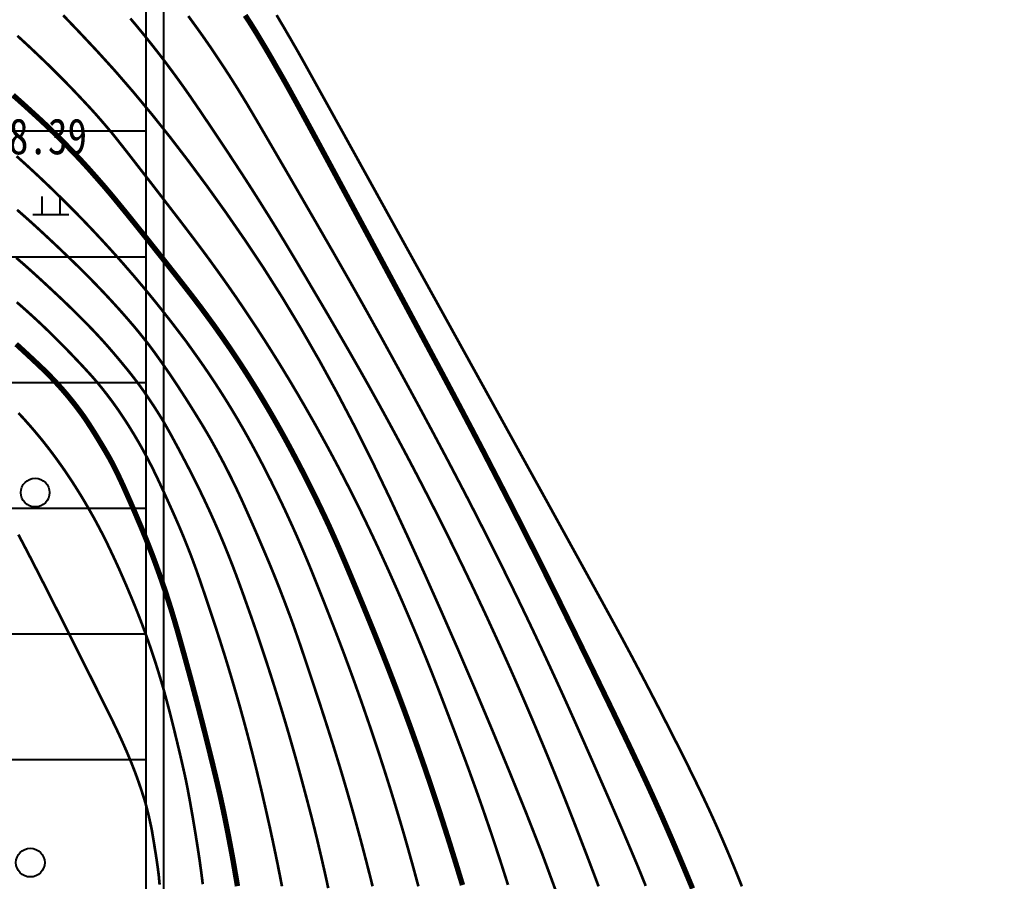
# Model space of a CAD drawing. Extents: x 36524600 to 36525730, y 2746759 to 2747713.
# Drawn here: x 36525143.26 to 36525170.9, y 2747320.34 to 2747344.32 of the extents above; entities that cross this region are included whole.
import ezdxf
from ezdxf.enums import TextEntityAlignment as Align

# ---------------------------------------------------------------- set-up
doc = ezdxf.new("R2010")
doc.units = 0
doc.header["$LTSCALE"] = 1000
doc.header["$MEASUREMENT"] = 0
for name, color, linetype in [('DGX', 251, 'Continuous'), ('DMTZ', 3, 'Continuous'), ('GCD', 252, 'Continuous'), ('PUB_TAB', 7, 'Continuous'), ('ZBTZ', 3, 'Continuous')]:
    doc.layers.add(name, color=color, linetype=linetype)
doc.styles.add('正等线体', font='宋体.shx', dxfattribs={"bigfont": '@@gbcbig.shx'})
doc.linetypes.add('10421', pattern='A,2,[150,AAA.SHX,S=0.5,R=0,X=0,Y=0.5],1e-11', length=2)

# ---------------------------------------------------------------- blocks, each defined once
blk = doc.blocks.new('gc326')
blk.add_circle((0, 0), 0.8)
blk = doc.blocks.new('gc200')
h = blk.add_hatch(color=256)
edge = h.paths.add_edge_path()
edge.add_arc((0, 0), 0.25, 0, 360)
blk.add_circle((0, 0), 0.25)
blk = doc.blocks.new('dxt')
at = {"color": 253}
for p, q in [((36525143.869, 2747339.406, 229.514), (36525143.869, 2747338.906, 229.514)), ((36525144.369, 2747339.406, 229.514), (36525144.369, 2747338.906, 229.514)), ((36525143.619, 2747338.906, 229.514), (36525144.619, 2747338.906, 229.514))]:
    blk.add_line(p, q, dxfattribs=at)
at = {"color": 253, "elevation": 205.975}
blk.add_lwpolyline([(36524871.752, 2747471.477), (36525147.251, 2747471.477), (36525147.251, 2747245.683), (36524871.752, 2747245.683)], close=True, dxfattribs=at)
at = {"layer": 'DGX', "color": 253, "linetype": 'Continuous', "flags": 128}
for points, const_width in [([(36525161.976, 2747320.14), (36525161.881, 2747320.368), (36525161.782, 2747320.605), (36525161.679, 2747320.852), (36525161.571, 2747321.107), (36525161.461, 2747321.367), (36525161.349, 2747321.627), (36525161.236, 2747321.886), (36525161.123, 2747322.145), (36525161.008, 2747322.403), (36525160.892, 2747322.661), (36525160.775, 2747322.918), (36525160.657, 2747323.175), (36525160.529, 2747323.449), (36525160.384, 2747323.757), (36525160.222, 2747324.1), (36525160.042, 2747324.477), (36525159.845, 2747324.889), (36525159.63, 2747325.335), (36525159.397, 2747325.815), (36525159.148, 2747326.33), (36525158.897, 2747326.845), (36525158.662, 2747327.327), (36525158.443, 2747327.774), (36525158.241, 2747328.187), (36525158.054, 2747328.567), (36525157.883, 2747328.912), (36525157.728, 2747329.223), (36525157.589, 2747329.501), (36525157.458, 2747329.761), (36525157.327, 2747330.021), (36525157.195, 2747330.281), (36525157.063, 2747330.541), (36525156.931, 2747330.801), (36525156.798, 2747331.06), (36525156.665, 2747331.319), (36525156.531, 2747331.578), (36525156.397, 2747331.837), (36525156.263, 2747332.096), (36525156.129, 2747332.355), (36525155.994, 2747332.613), (36525155.859, 2747332.871), (36525155.723, 2747333.129), (36525155.587, 2747333.387), (36525155.451, 2747333.645), (36525155.293, 2747333.943), (36525155.091, 2747334.322), (36525154.845, 2747334.782), (36525154.555, 2747335.323), (36525154.222, 2747335.946), (36525153.845, 2747336.649), (36525153.424, 2747337.433), (36525152.96, 2747338.298), (36525152.498, 2747339.157), (36525152.087, 2747339.922), (36525151.725, 2747340.593), (36525151.413, 2747341.171), (36525151.151, 2747341.654), (36525150.939, 2747342.043), (36525150.776, 2747342.339), (36525150.664, 2747342.541), (36525150.579, 2747342.691), (36525150.499, 2747342.831), (36525150.424, 2747342.961), (36525150.355, 2747343.082), (36525150.292, 2747343.193), (36525150.233, 2747343.294), (36525150.18, 2747343.385), (36525150.132, 2747343.467), (36525150.087, 2747343.544), (36525150.042, 2747343.62), (36525149.996, 2747343.696), (36525149.95, 2747343.773), (36525149.904, 2747343.849), (36525149.858, 2747343.925), (36525149.812, 2747344.001), (36525149.765, 2747344.076), (36525149.715, 2747344.156), (36525149.659, 2747344.245), (36525149.595, 2747344.344), (36525149.525, 2747344.45)], 0.15), ([(36525163.348, 2747320.199), (36525163.302, 2747320.317), (36525163.255, 2747320.435), (36525163.208, 2747320.552), (36525163.16, 2747320.67), (36525163.112, 2747320.787), (36525163.063, 2747320.904), (36525163.015, 2747321.021), (36525162.965, 2747321.138), (36525162.916, 2747321.255), (36525162.866, 2747321.372), (36525162.816, 2747321.488), (36525162.765, 2747321.604), (36525162.714, 2747321.72), (36525162.663, 2747321.836), (36525162.611, 2747321.952), (36525162.559, 2747322.068), (36525162.505, 2747322.186), (36525162.448, 2747322.311), (36525162.387, 2747322.441), (36525162.323, 2747322.578), (36525162.256, 2747322.72), (36525162.185, 2747322.869), (36525162.11, 2747323.023), (36525162.032, 2747323.184), (36525161.949, 2747323.354), (36525161.858, 2747323.539), (36525161.76, 2747323.737), (36525161.653, 2747323.949), (36525161.54, 2747324.175), (36525161.418, 2747324.415), (36525161.289, 2747324.669), (36525161.153, 2747324.937), (36525161.012, 2747325.212), (36525160.87, 2747325.486), (36525160.728, 2747325.76), (36525160.585, 2747326.034), (36525160.441, 2747326.307), (36525160.297, 2747326.58), (36525160.151, 2747326.852), (36525160.005, 2747327.124), (36525159.805, 2747327.493), (36525159.497, 2747328.056), (36525159.081, 2747328.813), (36525158.557, 2747329.764), (36525157.926, 2747330.91), (36525157.186, 2747332.249), (36525156.339, 2747333.783), (36525155.384, 2747335.51), (36525154.434, 2747337.229), (36525153.601, 2747338.735), (36525152.885, 2747340.03), (36525152.286, 2747341.112), (36525151.804, 2747341.982), (36525151.439, 2747342.639), (36525151.192, 2747343.085), (36525151.061, 2747343.318), (36525150.989, 2747343.446), (36525150.916, 2747343.573), (36525150.843, 2747343.699), (36525150.77, 2747343.826), (36525150.696, 2747343.952), (36525150.623, 2747344.079), (36525150.548, 2747344.205), (36525150.474, 2747344.331), (36525150.399, 2747344.456)], 0.075), ([(36525160.673, 2747320.212), (36525160.595, 2747320.406), (36525160.517, 2747320.599), (36525160.438, 2747320.791), (36525160.354, 2747320.991), (36525160.264, 2747321.205), (36525160.167, 2747321.434), (36525160.064, 2747321.677), (36525159.953, 2747321.935), (36525159.835, 2747322.207), (36525159.711, 2747322.494), (36525159.58, 2747322.795), (36525159.446, 2747323.1), (36525159.316, 2747323.397), (36525159.189, 2747323.687), (36525159.064, 2747323.969), (36525158.943, 2747324.244), (36525158.824, 2747324.511), (36525158.709, 2747324.771), (36525158.596, 2747325.023), (36525158.485, 2747325.271), (36525158.373, 2747325.519), (36525158.26, 2747325.767), (36525158.147, 2747326.014), (36525158.033, 2747326.261), (36525157.919, 2747326.508), (36525157.804, 2747326.755), (36525157.688, 2747327.001), (36525157.572, 2747327.248), (36525157.456, 2747327.494), (36525157.339, 2747327.739), (36525157.221, 2747327.984), (36525157.103, 2747328.229), (36525156.984, 2747328.474), (36525156.864, 2747328.719), (36525156.744, 2747328.963), (36525156.624, 2747329.207), (36525156.503, 2747329.451), (36525156.381, 2747329.694), (36525156.259, 2747329.937), (36525156.136, 2747330.18), (36525156.013, 2747330.423), (36525155.889, 2747330.665), (36525155.765, 2747330.907), (36525155.64, 2747331.149), (36525155.514, 2747331.39), (36525155.388, 2747331.632), (36525155.262, 2747331.873), (36525155.135, 2747332.115), (36525155.007, 2747332.356), (36525154.879, 2747332.597), (36525154.751, 2747332.838), (36525154.622, 2747333.079), (36525154.493, 2747333.319), (36525154.364, 2747333.559), (36525154.234, 2747333.799), (36525154.105, 2747334.038), (36525153.975, 2747334.277), (36525153.845, 2747334.515), (36525153.714, 2747334.753), (36525153.584, 2747334.991), (36525153.453, 2747335.228), (36525153.322, 2747335.466), (36525153.19, 2747335.703), (36525153.058, 2747335.94), (36525152.926, 2747336.177), (36525152.794, 2747336.414), (36525152.661, 2747336.65), (36525152.518, 2747336.903), (36525152.356, 2747337.188), (36525152.174, 2747337.507), (36525151.973, 2747337.858), (36525151.752, 2747338.241), (36525151.512, 2747338.658), (36525151.252, 2747339.107), (36525150.973, 2747339.589), (36525150.698, 2747340.063), (36525150.451, 2747340.487), (36525150.233, 2747340.861), (36525150.044, 2747341.186), (36525149.883, 2747341.461), (36525149.75, 2747341.687), (36525149.646, 2747341.863), (36525149.571, 2747341.989), (36525149.509, 2747342.091), (36525149.447, 2747342.192), (36525149.385, 2747342.293), (36525149.323, 2747342.394), (36525149.26, 2747342.494), (36525149.196, 2747342.595), (36525149.133, 2747342.695), (36525149.069, 2747342.795), (36525149.004, 2747342.895), (36525148.94, 2747342.994), (36525148.875, 2747343.093), (36525148.809, 2747343.192), (36525148.743, 2747343.291), (36525148.677, 2747343.389), (36525148.611, 2747343.488), (36525148.544, 2747343.586), (36525148.474, 2747343.687), (36525148.399, 2747343.795), (36525148.319, 2747343.909), (36525148.233, 2747344.029), (36525148.142, 2747344.156), (36525148.045, 2747344.289), (36525147.943, 2747344.429)], 0.075), ([(36525159.361, 2747320.2), (36525159.299, 2747320.365), (36525159.236, 2747320.533), (36525159.17, 2747320.706), (36525159.102, 2747320.886), (36525159.03, 2747321.075), (36525158.954, 2747321.272), (36525158.875, 2747321.476), (36525158.793, 2747321.689), (36525158.708, 2747321.909), (36525158.619, 2747322.137), (36525158.528, 2747322.37), (36525158.437, 2747322.602), (36525158.345, 2747322.833), (36525158.252, 2747323.065), (36525158.159, 2747323.296), (36525158.065, 2747323.527), (36525157.971, 2747323.758), (36525157.876, 2747323.989), (36525157.78, 2747324.219), (36525157.684, 2747324.449), (36525157.588, 2747324.679), (36525157.49, 2747324.908), (36525157.392, 2747325.137), (36525157.294, 2747325.367), (36525157.195, 2747325.595), (36525157.095, 2747325.824), (36525156.995, 2747326.052), (36525156.894, 2747326.28), (36525156.792, 2747326.508), (36525156.69, 2747326.735), (36525156.587, 2747326.963), (36525156.484, 2747327.189), (36525156.38, 2747327.416), (36525156.276, 2747327.643), (36525156.171, 2747327.869), (36525156.064, 2747328.096), (36525155.957, 2747328.324), (36525155.849, 2747328.553), (36525155.739, 2747328.782), (36525155.629, 2747329.012), (36525155.517, 2747329.243), (36525155.405, 2747329.474), (36525155.292, 2747329.705), (36525155.178, 2747329.935), (36525155.064, 2747330.164), (36525154.95, 2747330.392), (36525154.836, 2747330.619), (36525154.722, 2747330.845), (36525154.607, 2747331.07), (36525154.492, 2747331.293), (36525154.377, 2747331.516), (36525154.261, 2747331.739), (36525154.144, 2747331.962), (36525154.027, 2747332.184), (36525153.909, 2747332.406), (36525153.791, 2747332.627), (36525153.672, 2747332.848), (36525153.552, 2747333.069), (36525153.432, 2747333.29), (36525153.311, 2747333.51), (36525153.19, 2747333.73), (36525153.068, 2747333.949), (36525152.946, 2747334.168), (36525152.823, 2747334.387), (36525152.699, 2747334.606), (36525152.575, 2747334.824), (36525152.447, 2747335.047), (36525152.314, 2747335.278), (36525152.174, 2747335.519), (36525152.029, 2747335.769), (36525151.878, 2747336.028), (36525151.721, 2747336.296), (36525151.558, 2747336.572), (36525151.389, 2747336.858), (36525151.223, 2747337.14), (36525151.067, 2747337.402), (36525150.922, 2747337.646), (36525150.788, 2747337.87), (36525150.664, 2747338.077), (36525150.55, 2747338.264), (36525150.448, 2747338.432), (36525150.356, 2747338.582), (36525150.269, 2747338.722), (36525150.182, 2747338.862), (36525150.094, 2747339.002), (36525150.006, 2747339.142), (36525149.918, 2747339.282), (36525149.83, 2747339.421), (36525149.742, 2747339.56), (36525149.653, 2747339.699), (36525149.561, 2747339.842), (36525149.463, 2747339.994), (36525149.358, 2747340.154), (36525149.248, 2747340.322), (36525149.132, 2747340.499), (36525149.01, 2747340.684), (36525148.881, 2747340.877), (36525148.747, 2747341.079), (36525148.614, 2747341.279), (36525148.489, 2747341.465), (36525148.372, 2747341.638), (36525148.264, 2747341.798), (36525148.164, 2747341.945), (36525148.072, 2747342.079), (36525147.989, 2747342.2), (36525147.914, 2747342.308), (36525147.843, 2747342.409), (36525147.771, 2747342.51), (36525147.699, 2747342.61), (36525147.627, 2747342.71), (36525147.554, 2747342.81), (36525147.481, 2747342.909), (36525147.407, 2747343.008), (36525147.333, 2747343.107), (36525147.259, 2747343.206), (36525147.184, 2747343.304), (36525147.108, 2747343.402), (36525147.032, 2747343.499), (36525146.956, 2747343.596), (36525146.879, 2747343.693), (36525146.802, 2747343.79), (36525146.725, 2747343.886), (36525146.647, 2747343.982), (36525146.568, 2747344.077), (36525146.49, 2747344.172), (36525146.41, 2747344.267), (36525146.331, 2747344.361)], 0.075), ([(36525144.462, 2747344.45), (36525144.908, 2747343.983), (36525145.392, 2747343.467), (36525145.896, 2747342.912), (36525146.403, 2747342.326), (36525146.914, 2747341.711), (36525147.429, 2747341.066), (36525147.947, 2747340.391), (36525148.469, 2747339.686), (36525148.995, 2747338.952), (36525149.524, 2747338.187), (36525150.052, 2747337.393), (36525150.574, 2747336.569), (36525151.088, 2747335.714), (36525151.596, 2747334.829), (36525152.097, 2747333.914), (36525152.592, 2747332.969), (36525153.079, 2747331.994), (36525153.561, 2747330.989), (36525154.038, 2747329.959), (36525154.514, 2747328.912), (36525154.988, 2747327.847), (36525155.462, 2747326.764), (36525155.934, 2747325.662), (36525156.405, 2747324.543), (36525156.875, 2747323.406), (36525157.343, 2747322.251), (36525157.791, 2747321.107), (36525158.197, 2747320.004)], 0.075), ([(36525156.84, 2747320.241), (36525156.783, 2747320.421), (36525156.725, 2747320.602), (36525156.668, 2747320.782), (36525156.609, 2747320.962), (36525156.55, 2747321.142), (36525156.491, 2747321.322), (36525156.431, 2747321.502), (36525156.371, 2747321.681), (36525156.31, 2747321.861), (36525156.248, 2747322.04), (36525156.187, 2747322.219), (36525156.125, 2747322.398), (36525156.062, 2747322.577), (36525155.999, 2747322.756), (36525155.935, 2747322.934), (36525155.871, 2747323.112), (36525155.806, 2747323.29), (36525155.74, 2747323.473), (36525155.669, 2747323.665), (36525155.595, 2747323.865), (36525155.516, 2747324.075), (36525155.434, 2747324.294), (36525155.348, 2747324.522), (36525155.258, 2747324.759), (36525155.164, 2747325.005), (36525155.071, 2747325.249), (36525154.982, 2747325.481), (36525154.897, 2747325.701), (36525154.816, 2747325.907), (36525154.74, 2747326.101), (36525154.668, 2747326.283), (36525154.6, 2747326.452), (36525154.537, 2747326.609), (36525154.475, 2747326.759), (36525154.414, 2747326.909), (36525154.351, 2747327.059), (36525154.289, 2747327.209), (36525154.226, 2747327.359), (36525154.163, 2747327.508), (36525154.1, 2747327.658), (36525154.036, 2747327.807), (36525153.972, 2747327.956), (36525153.908, 2747328.105), (36525153.843, 2747328.254), (36525153.778, 2747328.403), (36525153.712, 2747328.552), (36525153.646, 2747328.7), (36525153.58, 2747328.849), (36525153.514, 2747328.997), (36525153.447, 2747329.145), (36525153.379, 2747329.293), (36525153.312, 2747329.441), (36525153.244, 2747329.588), (36525153.175, 2747329.736), (36525153.106, 2747329.883), (36525153.037, 2747330.029), (36525152.967, 2747330.176), (36525152.897, 2747330.322), (36525152.827, 2747330.468), (36525152.756, 2747330.613), (36525152.685, 2747330.759), (36525152.613, 2747330.904), (36525152.54, 2747331.049), (36525152.467, 2747331.194), (36525152.394, 2747331.338), (36525152.32, 2747331.482), (36525152.246, 2747331.626), (36525152.171, 2747331.77), (36525152.096, 2747331.914), (36525152.02, 2747332.057), (36525151.944, 2747332.2), (36525151.867, 2747332.343), (36525151.79, 2747332.485), (36525151.712, 2747332.627), (36525151.634, 2747332.769), (36525151.556, 2747332.911), (36525151.477, 2747333.053), (36525151.397, 2747333.194), (36525151.317, 2747333.335), (36525151.237, 2747333.475), (36525151.156, 2747333.616), (36525151.074, 2747333.756), (36525150.993, 2747333.896), (36525150.91, 2747334.035), (36525150.827, 2747334.175), (36525150.744, 2747334.314), (36525150.66, 2747334.452), (36525150.576, 2747334.591), (36525150.491, 2747334.729), (36525150.406, 2747334.867), (36525150.32, 2747335.004), (36525150.234, 2747335.141), (36525150.147, 2747335.278), (36525150.06, 2747335.415), (36525149.972, 2747335.551), (36525149.884, 2747335.687), (36525149.795, 2747335.822), (36525149.706, 2747335.957), (36525149.616, 2747336.092), (36525149.526, 2747336.227), (36525149.436, 2747336.361), (36525149.344, 2747336.495), (36525149.253, 2747336.629), (36525149.16, 2747336.762), (36525149.068, 2747336.895), (36525148.975, 2747337.027), (36525148.881, 2747337.159), (36525148.787, 2747337.291), (36525148.692, 2747337.423), (36525148.597, 2747337.554), (36525148.502, 2747337.685), (36525148.406, 2747337.815), (36525148.309, 2747337.945), (36525148.203, 2747338.086), (36525148.08, 2747338.25), (36525147.939, 2747338.436), (36525147.781, 2747338.644), (36525147.604, 2747338.874), (36525147.41, 2747339.126), (36525147.199, 2747339.401), (36525146.97, 2747339.699), (36525146.743, 2747339.991), (36525146.54, 2747340.253), (36525146.361, 2747340.484), (36525146.205, 2747340.684), (36525146.072, 2747340.853), (36525145.963, 2747340.991), (36525145.878, 2747341.098), (36525145.816, 2747341.174), (36525145.765, 2747341.234), (36525145.715, 2747341.294), (36525145.664, 2747341.354), (36525145.613, 2747341.414), (36525145.561, 2747341.474), (36525145.51, 2747341.534), (36525145.458, 2747341.593), (36525145.406, 2747341.652), (36525145.351, 2747341.715), (36525145.288, 2747341.784), (36525145.219, 2747341.86), (36525145.142, 2747341.943), (36525145.058, 2747342.033), (36525144.967, 2747342.13), (36525144.869, 2747342.234), (36525144.764, 2747342.345), (36525144.656, 2747342.458), (36525144.546, 2747342.571), (36525144.436, 2747342.684), (36525144.325, 2747342.795), (36525144.214, 2747342.906), (36525144.101, 2747343.017), (36525143.989, 2747343.127), (36525143.875, 2747343.236), (36525143.765, 2747343.341), (36525143.661, 2747343.439), (36525143.565, 2747343.53), (36525143.475, 2747343.614), (36525143.392, 2747343.691), (36525143.316, 2747343.761), (36525143.247, 2747343.824), (36525143.185, 2747343.88)], 0.075), ([(36525155.574, 2747320.235), (36525155.501, 2747320.476), (36525155.429, 2747320.711), (36525155.359, 2747320.94), (36525155.289, 2747321.163), (36525155.222, 2747321.38), (36525155.155, 2747321.591), (36525155.09, 2747321.796), (36525155.026, 2747321.995), (36525154.963, 2747322.191), (36525154.899, 2747322.387), (36525154.835, 2747322.582), (36525154.77, 2747322.778), (36525154.704, 2747322.973), (36525154.638, 2747323.168), (36525154.572, 2747323.363), (36525154.505, 2747323.557), (36525154.437, 2747323.752), (36525154.369, 2747323.946), (36525154.301, 2747324.14), (36525154.231, 2747324.334), (36525154.162, 2747324.527), (36525154.092, 2747324.721), (36525154.021, 2747324.914), (36525153.95, 2747325.107), (36525153.878, 2747325.3), (36525153.806, 2747325.493), (36525153.733, 2747325.686), (36525153.66, 2747325.878), (36525153.586, 2747326.07), (36525153.512, 2747326.262), (36525153.437, 2747326.454), (36525153.362, 2747326.645), (36525153.284, 2747326.843), (36525153.2, 2747327.051), (36525153.112, 2747327.271), (36525153.018, 2747327.502), (36525152.919, 2747327.744), (36525152.815, 2747327.998), (36525152.705, 2747328.263), (36525152.591, 2747328.539), (36525152.477, 2747328.812), (36525152.37, 2747329.067), (36525152.27, 2747329.303), (36525152.176, 2747329.522), (36525152.089, 2747329.723), (36525152.009, 2747329.905), (36525151.935, 2747330.07), (36525151.869, 2747330.216), (36525151.805, 2747330.354), (36525151.741, 2747330.491), (36525151.676, 2747330.628), (36525151.611, 2747330.764), (36525151.545, 2747330.901), (36525151.479, 2747331.037), (36525151.412, 2747331.173), (36525151.345, 2747331.308), (36525151.277, 2747331.443), (36525151.209, 2747331.579), (36525151.14, 2747331.713), (36525151.071, 2747331.848), (36525151.001, 2747331.982), (36525150.931, 2747332.116), (36525150.86, 2747332.25), (36525150.789, 2747332.384), (36525150.717, 2747332.517), (36525150.645, 2747332.65), (36525150.572, 2747332.782), (36525150.498, 2747332.914), (36525150.424, 2747333.046), (36525150.349, 2747333.178), (36525150.274, 2747333.309), (36525150.198, 2747333.44), (36525150.121, 2747333.57), (36525150.044, 2747333.7), (36525149.966, 2747333.83), (36525149.888, 2747333.959), (36525149.809, 2747334.088), (36525149.729, 2747334.216), (36525149.649, 2747334.344), (36525149.568, 2747334.472), (36525149.486, 2747334.599), (36525149.404, 2747334.726), (36525149.321, 2747334.852), (36525149.237, 2747334.978), (36525149.153, 2747335.104), (36525149.068, 2747335.229), (36525148.982, 2747335.353), (36525148.896, 2747335.478), (36525148.809, 2747335.602), (36525148.722, 2747335.725), (36525148.634, 2747335.848), (36525148.545, 2747335.97), (36525148.456, 2747336.092), (36525148.366, 2747336.214), (36525148.276, 2747336.335), (36525148.184, 2747336.456), (36525148.084, 2747336.587), (36525147.966, 2747336.74), (36525147.829, 2747336.916), (36525147.675, 2747337.113), (36525147.502, 2747337.332), (36525147.312, 2747337.574), (36525147.103, 2747337.837), (36525146.877, 2747338.122), (36525146.649, 2747338.407), (36525146.439, 2747338.669), (36525146.246, 2747338.908), (36525146.07, 2747339.124), (36525145.911, 2747339.318), (36525145.769, 2747339.489), (36525145.644, 2747339.637), (36525145.536, 2747339.762), (36525145.44, 2747339.872), (36525145.349, 2747339.975), (36525145.264, 2747340.071), (36525145.186, 2747340.159), (36525145.113, 2747340.24), (36525145.046, 2747340.313), (36525144.985, 2747340.379), (36525144.931, 2747340.438), (36525144.879, 2747340.493), (36525144.827, 2747340.548), (36525144.774, 2747340.603), (36525144.722, 2747340.657), (36525144.669, 2747340.712), (36525144.617, 2747340.766), (36525144.564, 2747340.82), (36525144.511, 2747340.874), (36525144.458, 2747340.928), (36525144.404, 2747340.981), (36525144.351, 2747341.035), (36525144.297, 2747341.088), (36525144.243, 2747341.141), (36525144.189, 2747341.194), (36525144.135, 2747341.247), (36525144.081, 2747341.3), (36525144.023, 2747341.355), (36525143.958, 2747341.417), (36525143.885, 2747341.485), (36525143.806, 2747341.559), (36525143.719, 2747341.639), (36525143.625, 2747341.725), (36525143.523, 2747341.817), (36525143.415, 2747341.916), (36525143.301, 2747342.018), (36525143.185, 2747342.122), (36525143.066, 2747342.227)], 0.15), ([(36525154.346, 2747320.201), (36525154.306, 2747320.351), (36525154.265, 2747320.502), (36525154.224, 2747320.653), (36525154.183, 2747320.804), (36525154.141, 2747320.954), (36525154.099, 2747321.105), (36525154.057, 2747321.255), (36525154.014, 2747321.406), (36525153.971, 2747321.556), (36525153.928, 2747321.706), (36525153.884, 2747321.856), (36525153.84, 2747322.006), (36525153.795, 2747322.155), (36525153.75, 2747322.305), (36525153.705, 2747322.455), (36525153.66, 2747322.604), (36525153.614, 2747322.753), (36525153.568, 2747322.903), (36525153.521, 2747323.052), (36525153.474, 2747323.201), (36525153.427, 2747323.35), (36525153.379, 2747323.499), (36525153.331, 2747323.647), (36525153.283, 2747323.796), (36525153.235, 2747323.945), (36525153.186, 2747324.093), (36525153.136, 2747324.241), (36525153.087, 2747324.389), (36525153.037, 2747324.538), (36525152.987, 2747324.685), (36525152.936, 2747324.833), (36525152.885, 2747324.981), (36525152.834, 2747325.129), (36525152.783, 2747325.276), (36525152.731, 2747325.424), (36525152.679, 2747325.571), (36525152.626, 2747325.718), (36525152.574, 2747325.865), (36525152.521, 2747326.012), (36525152.467, 2747326.159), (36525152.413, 2747326.306), (36525152.359, 2747326.452), (36525152.303, 2747326.603), (36525152.243, 2747326.763), (36525152.179, 2747326.932), (36525152.111, 2747327.11), (36525152.039, 2747327.297), (36525151.963, 2747327.493), (36525151.883, 2747327.698), (36525151.799, 2747327.912), (36525151.716, 2747328.124), (36525151.637, 2747328.322), (36525151.564, 2747328.506), (36525151.496, 2747328.676), (36525151.433, 2747328.833), (36525151.376, 2747328.976), (36525151.323, 2747329.105), (36525151.275, 2747329.221), (36525151.23, 2747329.329), (36525151.184, 2747329.438), (36525151.138, 2747329.546), (36525151.092, 2747329.654), (36525151.045, 2747329.762), (36525150.998, 2747329.87), (36525150.951, 2747329.978), (36525150.903, 2747330.085), (36525150.855, 2747330.193), (36525150.806, 2747330.3), (36525150.757, 2747330.407), (36525150.708, 2747330.514), (36525150.659, 2747330.621), (36525150.609, 2747330.727), (36525150.559, 2747330.834), (36525150.508, 2747330.94), (36525150.457, 2747331.046), (36525150.406, 2747331.152), (36525150.354, 2747331.259), (36525150.301, 2747331.365), (36525150.249, 2747331.472), (36525150.195, 2747331.578), (36525150.141, 2747331.685), (36525150.087, 2747331.791), (36525150.033, 2747331.898), (36525149.978, 2747332.003), (36525149.923, 2747332.109), (36525149.867, 2747332.213), (36525149.812, 2747332.317), (36525149.756, 2747332.421), (36525149.7, 2747332.524), (36525149.644, 2747332.626), (36525149.588, 2747332.728), (36525149.531, 2747332.829), (36525149.473, 2747332.931), (36525149.415, 2747333.032), (36525149.357, 2747333.132), (36525149.298, 2747333.233), (36525149.238, 2747333.333), (36525149.178, 2747333.433), (36525149.118, 2747333.532), (36525149.057, 2747333.632), (36525148.995, 2747333.731), (36525148.934, 2747333.829), (36525148.871, 2747333.928), (36525148.809, 2747334.026), (36525148.745, 2747334.124), (36525148.682, 2747334.221), (36525148.617, 2747334.319), (36525148.553, 2747334.415), (36525148.488, 2747334.512), (36525148.422, 2747334.608), (36525148.356, 2747334.704), (36525148.289, 2747334.8), (36525148.222, 2747334.895), (36525148.155, 2747334.99), (36525148.091, 2747335.079), (36525148.036, 2747335.157), (36525147.988, 2747335.223), (36525147.949, 2747335.278), (36525147.918, 2747335.322), (36525147.895, 2747335.354), (36525147.88, 2747335.374), (36525147.874, 2747335.383), (36525147.867, 2747335.392), (36525147.852, 2747335.412), (36525147.828, 2747335.443), (36525147.796, 2747335.485), (36525147.756, 2747335.538), (36525147.707, 2747335.601), (36525147.651, 2747335.676), (36525147.585, 2747335.761), (36525147.516, 2747335.852), (36525147.446, 2747335.943), (36525147.375, 2747336.033), (36525147.305, 2747336.123), (36525147.234, 2747336.213), (36525147.163, 2747336.302), (36525147.091, 2747336.392), (36525147.02, 2747336.481), (36525146.948, 2747336.57), (36525146.875, 2747336.658), (36525146.802, 2747336.747), (36525146.73, 2747336.835), (36525146.656, 2747336.923), (36525146.583, 2747337.01), (36525146.509, 2747337.098), (36525146.435, 2747337.185), (36525146.36, 2747337.272), (36525146.285, 2747337.358), (36525146.21, 2747337.445), (36525146.135, 2747337.531), (36525146.059, 2747337.617), (36525145.984, 2747337.702), (36525145.907, 2747337.788), (36525145.831, 2747337.873), (36525145.754, 2747337.958), (36525145.677, 2747338.042), (36525145.599, 2747338.127), (36525145.522, 2747338.211), (36525145.443, 2747338.295), (36525145.365, 2747338.379), (36525145.286, 2747338.463), (36525145.207, 2747338.547), (36525145.127, 2747338.63), (36525145.048, 2747338.713), (36525144.968, 2747338.795), (36525144.888, 2747338.878), (36525144.808, 2747338.959), (36525144.728, 2747339.041), (36525144.648, 2747339.121), (36525144.567, 2747339.202), (36525144.487, 2747339.282), (36525144.406, 2747339.362), (36525144.325, 2747339.441), (36525144.244, 2747339.521), (36525144.162, 2747339.6), (36525144.081, 2747339.679), (36525143.998, 2747339.757), (36525143.916, 2747339.835), (36525143.834, 2747339.914), (36525143.751, 2747339.991), (36525143.668, 2747340.069), (36525143.584, 2747340.146), (36525143.501, 2747340.223), (36525143.417, 2747340.3), (36525143.333, 2747340.376), (36525143.249, 2747340.452), (36525143.164, 2747340.528)], 0.075), ([(36525153.071, 2747320.203), (36525153.029, 2747320.372), (36525152.987, 2747320.54), (36525152.944, 2747320.709), (36525152.901, 2747320.877), (36525152.857, 2747321.046), (36525152.813, 2747321.214), (36525152.769, 2747321.382), (36525152.724, 2747321.55), (36525152.678, 2747321.717), (36525152.633, 2747321.885), (36525152.586, 2747322.053), (36525152.54, 2747322.22), (36525152.493, 2747322.387), (36525152.445, 2747322.555), (36525152.397, 2747322.722), (36525152.349, 2747322.889), (36525152.3, 2747323.055), (36525152.251, 2747323.222), (36525152.201, 2747323.389), (36525152.151, 2747323.555), (36525152.1, 2747323.721), (36525152.049, 2747323.888), (36525151.998, 2747324.054), (36525151.946, 2747324.219), (36525151.891, 2747324.393), (36525151.831, 2747324.581), (36525151.766, 2747324.784), (36525151.695, 2747325.002), (36525151.62, 2747325.234), (36525151.538, 2747325.482), (36525151.452, 2747325.744), (36525151.36, 2747326.021), (36525151.269, 2747326.296), (36525151.183, 2747326.552), (36525151.103, 2747326.788), (36525151.029, 2747327.006), (36525150.96, 2747327.204), (36525150.898, 2747327.382), (36525150.841, 2747327.542), (36525150.79, 2747327.682), (36525150.741, 2747327.812), (36525150.692, 2747327.943), (36525150.643, 2747328.073), (36525150.593, 2747328.203), (36525150.543, 2747328.333), (36525150.493, 2747328.463), (36525150.442, 2747328.592), (36525150.391, 2747328.721), (36525150.337, 2747328.854), (36525150.28, 2747328.995), (36525150.219, 2747329.143), (36525150.154, 2747329.298), (36525150.085, 2747329.461), (36525150.012, 2747329.631), (36525149.936, 2747329.809), (36525149.856, 2747329.995), (36525149.776, 2747330.178), (36525149.701, 2747330.349), (36525149.63, 2747330.509), (36525149.564, 2747330.657), (36525149.503, 2747330.794), (36525149.447, 2747330.919), (36525149.395, 2747331.032), (36525149.348, 2747331.133), (36525149.303, 2747331.229), (36525149.257, 2747331.324), (36525149.211, 2747331.419), (36525149.165, 2747331.514), (36525149.118, 2747331.609), (36525149.071, 2747331.703), (36525149.023, 2747331.798), (36525148.975, 2747331.892), (36525148.926, 2747331.985), (36525148.877, 2747332.079), (36525148.827, 2747332.172), (36525148.777, 2747332.265), (36525148.727, 2747332.358), (36525148.676, 2747332.45), (36525148.624, 2747332.543), (36525148.573, 2747332.635), (36525148.518, 2747332.73), (36525148.458, 2747332.833), (36525148.393, 2747332.943), (36525148.323, 2747333.06), (36525148.247, 2747333.184), (36525148.166, 2747333.315), (36525148.08, 2747333.453), (36525147.989, 2747333.599), (36525147.896, 2747333.746), (36525147.805, 2747333.888), (36525147.715, 2747334.027), (36525147.627, 2747334.161), (36525147.541, 2747334.292), (36525147.456, 2747334.418), (36525147.373, 2747334.54), (36525147.291, 2747334.657), (36525147.213, 2747334.769), (36525147.139, 2747334.873), (36525147.07, 2747334.97), (36525147.006, 2747335.06), (36525146.946, 2747335.141), (36525146.891, 2747335.216), (36525146.84, 2747335.282), (36525146.795, 2747335.342), (36525146.751, 2747335.397), (36525146.707, 2747335.452), (36525146.663, 2747335.507), (36525146.619, 2747335.562), (36525146.575, 2747335.617), (36525146.53, 2747335.671), (36525146.485, 2747335.726), (36525146.44, 2747335.78), (36525146.394, 2747335.834), (36525146.348, 2747335.887), (36525146.302, 2747335.941), (36525146.256, 2747335.994), (36525146.21, 2747336.047), (36525146.164, 2747336.1), (36525146.117, 2747336.153), (36525146.07, 2747336.206), (36525146.023, 2747336.259), (36525145.976, 2747336.311), (36525145.928, 2747336.363), (36525145.881, 2747336.416), (36525145.833, 2747336.468), (36525145.785, 2747336.52), (36525145.738, 2747336.571), (36525145.689, 2747336.623), (36525145.641, 2747336.675), (36525145.593, 2747336.726), (36525145.544, 2747336.777), (36525145.496, 2747336.828), (36525145.447, 2747336.879), (36525145.398, 2747336.93), (36525145.349, 2747336.981), (36525145.3, 2747337.031), (36525145.25, 2747337.082), (36525145.201, 2747337.132), (36525145.151, 2747337.182), (36525145.101, 2747337.232), (36525145.052, 2747337.282), (36525145.002, 2747337.332), (36525144.951, 2747337.382), (36525144.901, 2747337.431), (36525144.851, 2747337.481), (36525144.8, 2747337.53), (36525144.75, 2747337.579), (36525144.699, 2747337.628), (36525144.648, 2747337.677), (36525144.597, 2747337.726), (36525144.547, 2747337.775), (36525144.496, 2747337.824), (36525144.443, 2747337.874), (36525144.387, 2747337.928), (36525144.328, 2747337.984), (36525144.266, 2747338.043), (36525144.2, 2747338.105), (36525144.131, 2747338.17), (36525144.059, 2747338.237), (36525143.983, 2747338.308), (36525143.906, 2747338.38), (36525143.828, 2747338.452), (36525143.75, 2747338.524), (36525143.672, 2747338.595), (36525143.594, 2747338.666), (36525143.515, 2747338.737), (36525143.437, 2747338.807), (36525143.358, 2747338.877), (36525143.273, 2747338.951), (36525143.178, 2747339.034)], 0.075), ([(36525151.837, 2747320.15), (36525151.801, 2747320.319), (36525151.767, 2747320.473), (36525151.734, 2747320.621), (36525151.7, 2747320.768), (36525151.667, 2747320.915), (36525151.633, 2747321.062), (36525151.598, 2747321.209), (36525151.564, 2747321.356), (36525151.529, 2747321.503), (36525151.493, 2747321.65), (36525151.455, 2747321.805), (36525151.411, 2747321.979), (36525151.362, 2747322.171), (36525151.307, 2747322.381), (36525151.247, 2747322.609), (36525151.181, 2747322.855), (36525151.11, 2747323.119), (36525151.034, 2747323.401), (36525150.954, 2747323.692), (36525150.872, 2747323.983), (36525150.789, 2747324.273), (36525150.705, 2747324.563), (36525150.619, 2747324.852), (36525150.532, 2747325.141), (36525150.443, 2747325.429), (36525150.353, 2747325.717), (36525150.263, 2747326), (36525150.175, 2747326.274), (36525150.088, 2747326.539), (36525150.004, 2747326.794), (36525149.922, 2747327.04), (36525149.842, 2747327.277), (36525149.763, 2747327.505), (36525149.687, 2747327.723), (36525149.613, 2747327.93), (36525149.544, 2747328.124), (36525149.48, 2747328.304), (36525149.42, 2747328.47), (36525149.364, 2747328.623), (36525149.313, 2747328.763), (36525149.266, 2747328.889), (36525149.223, 2747329.002), (36525149.183, 2747329.108), (36525149.142, 2747329.213), (36525149.1, 2747329.319), (36525149.059, 2747329.424), (36525149.016, 2747329.53), (36525148.974, 2747329.635), (36525148.931, 2747329.739), (36525148.887, 2747329.844), (36525148.843, 2747329.949), (36525148.799, 2747330.053), (36525148.754, 2747330.157), (36525148.708, 2747330.261), (36525148.663, 2747330.365), (36525148.616, 2747330.468), (36525148.57, 2747330.572), (36525148.523, 2747330.675), (36525148.475, 2747330.778), (36525148.427, 2747330.88), (36525148.379, 2747330.983), (36525148.33, 2747331.085), (36525148.281, 2747331.188), (36525148.232, 2747331.289), (36525148.182, 2747331.391), (36525148.131, 2747331.493), (36525148.079, 2747331.596), (36525148.025, 2747331.704), (36525147.967, 2747331.815), (36525147.908, 2747331.931), (36525147.845, 2747332.05), (36525147.78, 2747332.174), (36525147.713, 2747332.301), (36525147.643, 2747332.433), (36525147.573, 2747332.562), (36525147.508, 2747332.683), (36525147.447, 2747332.795), (36525147.389, 2747332.898), (36525147.336, 2747332.993), (36525147.287, 2747333.078), (36525147.242, 2747333.156), (36525147.201, 2747333.224), (36525147.161, 2747333.288), (36525147.122, 2747333.352), (36525147.082, 2747333.416), (36525147.041, 2747333.479), (36525147.001, 2747333.543), (36525146.96, 2747333.606), (36525146.918, 2747333.668), (36525146.876, 2747333.731), (36525146.834, 2747333.793), (36525146.792, 2747333.855), (36525146.749, 2747333.917), (36525146.706, 2747333.979), (36525146.663, 2747334.04), (36525146.619, 2747334.101), (36525146.575, 2747334.162), (36525146.53, 2747334.223), (36525146.482, 2747334.286), (36525146.428, 2747334.357), (36525146.367, 2747334.435), (36525146.3, 2747334.519), (36525146.226, 2747334.611), (36525146.145, 2747334.709), (36525146.059, 2747334.814), (36525145.965, 2747334.926), (36525145.868, 2747335.041), (36525145.77, 2747335.155), (36525145.671, 2747335.268), (36525145.571, 2747335.381), (36525145.469, 2747335.492), (36525145.367, 2747335.602), (36525145.264, 2747335.711), (36525145.159, 2747335.819), (36525145.052, 2747335.928), (36525144.942, 2747336.04), (36525144.827, 2747336.153), (36525144.709, 2747336.269), (36525144.587, 2747336.388), (36525144.461, 2747336.509), (36525144.331, 2747336.632), (36525144.197, 2747336.757), (36525144.065, 2747336.88), (36525143.939, 2747336.997), (36525143.82, 2747337.107), (36525143.707, 2747337.21), (36525143.601, 2747337.306), (36525143.501, 2747337.396), (36525143.408, 2747337.479), (36525143.321, 2747337.555), (36525143.238, 2747337.627), (36525143.154, 2747337.699)], 0.075), ([(36525150.549, 2747320.202), (36525150.519, 2747320.361), (36525150.488, 2747320.519), (36525150.456, 2747320.677), (36525150.425, 2747320.835), (36525150.392, 2747320.995), (36525150.358, 2747321.158), (36525150.323, 2747321.325), (36525150.287, 2747321.495), (36525150.249, 2747321.669), (36525150.211, 2747321.846), (36525150.17, 2747322.027), (36525150.129, 2747322.212), (36525150.087, 2747322.396), (36525150.046, 2747322.574), (36525150.007, 2747322.746), (36525149.968, 2747322.913), (36525149.929, 2747323.074), (36525149.892, 2747323.23), (36525149.856, 2747323.38), (36525149.82, 2747323.525), (36525149.785, 2747323.667), (36525149.75, 2747323.809), (36525149.714, 2747323.95), (36525149.677, 2747324.092), (36525149.641, 2747324.233), (36525149.603, 2747324.375), (36525149.566, 2747324.516), (36525149.528, 2747324.657), (36525149.49, 2747324.798), (36525149.451, 2747324.939), (36525149.412, 2747325.08), (36525149.373, 2747325.221), (36525149.333, 2747325.361), (36525149.293, 2747325.502), (36525149.252, 2747325.642), (36525149.211, 2747325.782), (36525149.17, 2747325.922), (36525149.128, 2747326.063), (36525149.086, 2747326.202), (36525149.044, 2747326.342), (36525149.001, 2747326.482), (36525148.958, 2747326.622), (36525148.914, 2747326.761), (36525148.87, 2747326.9), (36525148.825, 2747327.043), (36525148.777, 2747327.191), (36525148.727, 2747327.346), (36525148.674, 2747327.506), (36525148.619, 2747327.673), (36525148.562, 2747327.845), (36525148.502, 2747328.024), (36525148.44, 2747328.209), (36525148.379, 2747328.39), (36525148.321, 2747328.559), (36525148.268, 2747328.716), (36525148.217, 2747328.86), (36525148.171, 2747328.992), (36525148.128, 2747329.111), (36525148.089, 2747329.217), (36525148.054, 2747329.312), (36525148.021, 2747329.4), (36525147.987, 2747329.488), (36525147.953, 2747329.575), (36525147.918, 2747329.663), (36525147.883, 2747329.75), (36525147.848, 2747329.838), (36525147.813, 2747329.925), (36525147.777, 2747330.012), (36525147.739, 2747330.102), (36525147.698, 2747330.2), (36525147.653, 2747330.304), (36525147.604, 2747330.416), (36525147.552, 2747330.534), (36525147.496, 2747330.66), (36525147.436, 2747330.792), (36525147.373, 2747330.932), (36525147.311, 2747331.069), (36525147.253, 2747331.196), (36525147.199, 2747331.311), (36525147.151, 2747331.417), (36525147.107, 2747331.511), (36525147.068, 2747331.594), (36525147.033, 2747331.667), (36525147.003, 2747331.728), (36525146.976, 2747331.785), (36525146.948, 2747331.841), (36525146.92, 2747331.897), (36525146.891, 2747331.953), (36525146.862, 2747332.009), (36525146.834, 2747332.064), (36525146.804, 2747332.12), (36525146.775, 2747332.175), (36525146.745, 2747332.23), (36525146.715, 2747332.286), (36525146.685, 2747332.341), (36525146.655, 2747332.395), (36525146.624, 2747332.45), (36525146.593, 2747332.505), (36525146.562, 2747332.559), (36525146.531, 2747332.613), (36525146.499, 2747332.667), (36525146.467, 2747332.721), (36525146.435, 2747332.775), (36525146.402, 2747332.829), (36525146.37, 2747332.882), (36525146.337, 2747332.936), (36525146.304, 2747332.989), (36525146.27, 2747333.042), (36525146.237, 2747333.095), (36525146.203, 2747333.148), (36525146.168, 2747333.2), (36525146.134, 2747333.253), (36525146.099, 2747333.305), (36525146.064, 2747333.357), (36525146.029, 2747333.409), (36525145.994, 2747333.46), (36525145.958, 2747333.512), (36525145.922, 2747333.563), (36525145.885, 2747333.614), (36525145.849, 2747333.664), (36525145.812, 2747333.715), (36525145.774, 2747333.765), (36525145.737, 2747333.815), (36525145.699, 2747333.865), (36525145.661, 2747333.915), (36525145.622, 2747333.964), (36525145.583, 2747334.014), (36525145.544, 2747334.063), (36525145.505, 2747334.111), (36525145.465, 2747334.16), (36525145.426, 2747334.208), (36525145.385, 2747334.256), (36525145.342, 2747334.307), (36525145.293, 2747334.363), (36525145.239, 2747334.424), (36525145.178, 2747334.491), (36525145.112, 2747334.563), (36525145.041, 2747334.641), (36525144.963, 2747334.724), (36525144.88, 2747334.812), (36525144.795, 2747334.901), (36525144.713, 2747334.988), (36525144.633, 2747335.071), (36525144.556, 2747335.151), (36525144.48, 2747335.228), (36525144.408, 2747335.302), (36525144.338, 2747335.373), (36525144.27, 2747335.441), (36525144.203, 2747335.507), (36525144.136, 2747335.573), (36525144.069, 2747335.639), (36525144.001, 2747335.704), (36525143.934, 2747335.769), (36525143.865, 2747335.834), (36525143.797, 2747335.898), (36525143.728, 2747335.962), (36525143.659, 2747336.026), (36525143.59, 2747336.089), (36525143.52, 2747336.152), (36525143.451, 2747336.215), (36525143.38, 2747336.278), (36525143.31, 2747336.34), (36525143.239, 2747336.402), (36525143.168, 2747336.463)], 0.075), ([(36525149.311, 2747320.206), (36525149.275, 2747320.42), (36525149.24, 2747320.625), (36525149.206, 2747320.821), (36525149.173, 2747321.007), (36525149.14, 2747321.185), (36525149.108, 2747321.355), (36525149.076, 2747321.522), (36525149.045, 2747321.684), (36525149.014, 2747321.841), (36525148.983, 2747321.995), (36525148.953, 2747322.144), (36525148.923, 2747322.289), (36525148.893, 2747322.43), (36525148.861, 2747322.577), (36525148.825, 2747322.741), (36525148.783, 2747322.922), (36525148.737, 2747323.12), (36525148.685, 2747323.335), (36525148.629, 2747323.567), (36525148.568, 2747323.816), (36525148.502, 2747324.083), (36525148.434, 2747324.355), (36525148.366, 2747324.624), (36525148.298, 2747324.888), (36525148.231, 2747325.148), (36525148.164, 2747325.404), (36525148.097, 2747325.655), (36525148.031, 2747325.903), (36525147.965, 2747326.146), (36525147.901, 2747326.378), (36525147.842, 2747326.595), (36525147.786, 2747326.795), (36525147.735, 2747326.979), (36525147.688, 2747327.146), (36525147.646, 2747327.297), (36525147.607, 2747327.431), (36525147.573, 2747327.549), (36525147.54, 2747327.659), (36525147.507, 2747327.769), (36525147.474, 2747327.879), (36525147.44, 2747327.988), (36525147.405, 2747328.097), (36525147.37, 2747328.206), (36525147.335, 2747328.315), (36525147.299, 2747328.424), (36525147.262, 2747328.533), (36525147.225, 2747328.641), (36525147.188, 2747328.749), (36525147.15, 2747328.857), (36525147.111, 2747328.965), (36525147.072, 2747329.073), (36525147.033, 2747329.18), (36525146.993, 2747329.288), (36525146.953, 2747329.395), (36525146.912, 2747329.502), (36525146.87, 2747329.609), (36525146.828, 2747329.715), (36525146.786, 2747329.822), (36525146.743, 2747329.928), (36525146.699, 2747330.034), (36525146.656, 2747330.14), (36525146.612, 2747330.245), (36525146.568, 2747330.348), (36525146.525, 2747330.449), (36525146.483, 2747330.549), (36525146.441, 2747330.647), (36525146.399, 2747330.743), (36525146.358, 2747330.837), (36525146.318, 2747330.93), (36525146.278, 2747331.019), (36525146.241, 2747331.105), (36525146.204, 2747331.186), (36525146.17, 2747331.264), (36525146.137, 2747331.337), (36525146.105, 2747331.405), (36525146.076, 2747331.47), (36525146.048, 2747331.531), (36525146.02, 2747331.589), (36525145.992, 2747331.647), (36525145.964, 2747331.705), (36525145.936, 2747331.763), (36525145.907, 2747331.821), (36525145.878, 2747331.878), (36525145.849, 2747331.936), (36525145.819, 2747331.993), (36525145.787, 2747332.053), (36525145.75, 2747332.121), (36525145.708, 2747332.194), (36525145.662, 2747332.274), (36525145.611, 2747332.361), (36525145.555, 2747332.455), (36525145.495, 2747332.555), (36525145.43, 2747332.661), (36525145.365, 2747332.768), (36525145.303, 2747332.867), (36525145.245, 2747332.959), (36525145.19, 2747333.044), (36525145.14, 2747333.121), (36525145.093, 2747333.192), (36525145.05, 2747333.255), (36525145.011, 2747333.311), (36525144.973, 2747333.363), (36525144.935, 2747333.415), (36525144.896, 2747333.467), (36525144.858, 2747333.518), (36525144.819, 2747333.569), (36525144.779, 2747333.62), (36525144.739, 2747333.671), (36525144.699, 2747333.721), (36525144.659, 2747333.771), (36525144.618, 2747333.821), (36525144.577, 2747333.871), (36525144.535, 2747333.92), (36525144.493, 2747333.969), (36525144.451, 2747334.018), (36525144.409, 2747334.066), (36525144.366, 2747334.114), (36525144.323, 2747334.162), (36525144.279, 2747334.209), (36525144.236, 2747334.257), (36525144.192, 2747334.304), (36525144.147, 2747334.35), (36525144.102, 2747334.397), (36525144.057, 2747334.443), (36525144.012, 2747334.488), (36525143.962, 2747334.538), (36525143.904, 2747334.595), (36525143.837, 2747334.659), (36525143.761, 2747334.731), (36525143.676, 2747334.811), (36525143.583, 2747334.898), (36525143.482, 2747334.993), (36525143.371, 2747335.095), (36525143.259, 2747335.198), (36525143.152, 2747335.296)], 0.15), ([(36525148.345, 2747320.26), (36525148.332, 2747320.37), (36525148.317, 2747320.487), (36525148.301, 2747320.609), (36525148.283, 2747320.74), (36525148.264, 2747320.88), (36525148.242, 2747321.029), (36525148.218, 2747321.187), (36525148.192, 2747321.354), (36525148.164, 2747321.531), (36525148.134, 2747321.717), (36525148.101, 2747321.912), (36525148.069, 2747322.106), (36525148.038, 2747322.286), (36525148.008, 2747322.455), (36525147.981, 2747322.61), (36525147.954, 2747322.754), (36525147.93, 2747322.884), (36525147.907, 2747323.002), (36525147.886, 2747323.108), (36525147.864, 2747323.212), (36525147.839, 2747323.326), (36525147.811, 2747323.451), (36525147.78, 2747323.586), (36525147.747, 2747323.731), (36525147.711, 2747323.886), (36525147.671, 2747324.052), (36525147.629, 2747324.228), (36525147.586, 2747324.405), (36525147.545, 2747324.575), (36525147.505, 2747324.738), (36525147.466, 2747324.893), (36525147.428, 2747325.041), (36525147.391, 2747325.181), (36525147.356, 2747325.314), (36525147.322, 2747325.44), (36525147.289, 2747325.562), (36525147.255, 2747325.684), (36525147.22, 2747325.806), (36525147.184, 2747325.927), (36525147.148, 2747326.048), (36525147.111, 2747326.169), (36525147.073, 2747326.29), (36525147.035, 2747326.411), (36525146.996, 2747326.531), (36525146.956, 2747326.651), (36525146.916, 2747326.771), (36525146.875, 2747326.891), (36525146.833, 2747327.01), (36525146.791, 2747327.13), (36525146.748, 2747327.249), (36525146.704, 2747327.367), (36525146.66, 2747327.486), (36525146.615, 2747327.604), (36525146.569, 2747327.722), (36525146.523, 2747327.84), (36525146.476, 2747327.957), (36525146.428, 2747328.075), (36525146.38, 2747328.192), (36525146.331, 2747328.308), (36525146.283, 2747328.422), (36525146.238, 2747328.529), (36525146.195, 2747328.629), (36525146.154, 2747328.723), (36525146.116, 2747328.811), (36525146.08, 2747328.892), (36525146.047, 2747328.967), (36525146.017, 2747329.036), (36525145.987, 2747329.102), (36525145.956, 2747329.17), (36525145.923, 2747329.241), (36525145.89, 2747329.313), (36525145.855, 2747329.388), (36525145.819, 2747329.465), (36525145.781, 2747329.544), (36525145.743, 2747329.625), (36525145.704, 2747329.707), (36525145.664, 2747329.788), (36525145.623, 2747329.87), (36525145.583, 2747329.951), (36525145.542, 2747330.032), (36525145.5, 2747330.113), (36525145.458, 2747330.193), (36525145.415, 2747330.274), (36525145.372, 2747330.354), (36525145.329, 2747330.433), (36525145.285, 2747330.513), (36525145.24, 2747330.592), (36525145.195, 2747330.671), (36525145.15, 2747330.75), (36525145.104, 2747330.829), (36525145.058, 2747330.907), (36525145.012, 2747330.985), (36525144.965, 2747331.063), (36525144.917, 2747331.14), (36525144.869, 2747331.217), (36525144.821, 2747331.294), (36525144.772, 2747331.371), (36525144.723, 2747331.447), (36525144.673, 2747331.524), (36525144.623, 2747331.599), (36525144.572, 2747331.675), (36525144.521, 2747331.75), (36525144.47, 2747331.825), (36525144.418, 2747331.899), (36525144.365, 2747331.973), (36525144.312, 2747332.047), (36525144.259, 2747332.121), (36525144.205, 2747332.194), (36525144.151, 2747332.267), (36525144.096, 2747332.339), (36525144.041, 2747332.411), (36525143.985, 2747332.482), (36525143.929, 2747332.554), (36525143.872, 2747332.625), (36525143.815, 2747332.695), (36525143.757, 2747332.765), (36525143.699, 2747332.835), (36525143.64, 2747332.904), (36525143.581, 2747332.973), (36525143.522, 2747333.041), (36525143.461, 2747333.109), (36525143.401, 2747333.177), (36525143.34, 2747333.244), (36525143.278, 2747333.311), (36525143.216, 2747333.378)], 0.075), ([(36525143.214, 2747329.992), (36525143.324, 2747329.784), (36525143.444, 2747329.554), (36525143.581, 2747329.289), (36525143.735, 2747328.989), (36525143.907, 2747328.653), (36525144.096, 2747328.281), (36525144.301, 2747327.874), (36525144.525, 2747327.431), (36525144.765, 2747326.952), (36525145.001, 2747326.481), (36525145.212, 2747326.06), (36525145.397, 2747325.69), (36525145.556, 2747325.369), (36525145.69, 2747325.099), (36525145.799, 2747324.879), (36525145.882, 2747324.71), (36525145.939, 2747324.59), (36525145.984, 2747324.496), (36525146.028, 2747324.401), (36525146.071, 2747324.306), (36525146.114, 2747324.211), (36525146.156, 2747324.116), (36525146.198, 2747324.021), (36525146.24, 2747323.925), (36525146.28, 2747323.829), (36525146.32, 2747323.733), (36525146.36, 2747323.636), (36525146.398, 2747323.539), (36525146.436, 2747323.442), (36525146.473, 2747323.345), (36525146.509, 2747323.247), (36525146.544, 2747323.149), (36525146.578, 2747323.051), (36525146.611, 2747322.955), (36525146.641, 2747322.866), (36525146.668, 2747322.783), (36525146.693, 2747322.705), (36525146.716, 2747322.634), (36525146.735, 2747322.569), (36525146.753, 2747322.509), (36525146.768, 2747322.456), (36525146.781, 2747322.406), (36525146.794, 2747322.355), (36525146.807, 2747322.305), (36525146.819, 2747322.255), (36525146.832, 2747322.204), (36525146.844, 2747322.153), (36525146.855, 2747322.103), (36525146.867, 2747322.052), (36525146.877, 2747322.003), (36525146.887, 2747321.958), (36525146.896, 2747321.917), (36525146.904, 2747321.88), (36525146.911, 2747321.846), (36525146.917, 2747321.817), (36525146.923, 2747321.791), (36525146.927, 2747321.769), (36525146.932, 2747321.743), (36525146.939, 2747321.704), (36525146.947, 2747321.652), (36525146.958, 2747321.587), (36525146.971, 2747321.509), (36525146.986, 2747321.419), (36525147.002, 2747321.315), (36525147.021, 2747321.199), (36525147.04, 2747321.08), (36525147.057, 2747320.968), (36525147.072, 2747320.865), (36525147.086, 2747320.768), (36525147.098, 2747320.68), (36525147.109, 2747320.599), (36525147.118, 2747320.526), (36525147.125, 2747320.46), (36525147.131, 2747320.395), (36525147.138, 2747320.325), (36525147.144, 2747320.249)], 0.075)]:
    blk.add_lwpolyline(points, dxfattribs=dict(at, const_width=const_width))
at = {"layer": 'DMTZ', "color": 253, "linetype": '10421', "flags": 128}
for points, const_width, elevation in [([(36525121.239, 2747332.47), (36525123.231, 2747336.369), (36525125.083, 2747339.423), (36525127.529, 2747342.293), (36525129.466, 2747344.049), (36525132.064, 2747345.83), (36525134.538, 2747347.313), (36525135.786, 2747348.177), (36525137.569, 2747349.499), (36525140.542, 2747351.179), (36525142.197, 2747351.832), (36525143.822, 2747352.166), (36525144.616, 2747352.173), (36525145.79, 2747351.84), (36525148.091, 2747350.602), (36525150.25, 2747348.344), (36525154.221, 2747342.48), (36525158.121, 2747334.034), (36525162.864, 2747326.62), (36525163.936, 2747325.789), (36525165.373, 2747325.484), (36525166.651, 2747325.78), (36525168.106, 2747326.533), (36525169.158, 2747327.067), (36525170.094, 2747326.786), (36525170.446, 2747326.128), (36525170.748, 2747323.446), (36525170.898, 2747313.486), (36525169.933, 2747307.853), (36525168.627, 2747304.379), (36525167.835, 2747302.272)], 0.00000222, 219.93), ([(36525122.215, 2747333.033), (36525125.236, 2747336.12), (36525127.349, 2747337.386), (36525129.267, 2747337.998), (36525131.872, 2747337.501), (36525135.191, 2747336.291), (36525138.428, 2747335.145), (36525141.864, 2747328.753), (36525145.462, 2747321.313), (36525145.721, 2747317.852), (36525144.945, 2747312.877), (36525142.502, 2747307.602), (36525138.112, 2747303.202), (36525133.993, 2747301.591), (36525130.036, 2747302.022), (36525125.263, 2747305.026), (36525120.886, 2747311.18), (36525115.177, 2747316.366), (36525113.967, 2747318.345), (36525113.796, 2747321.191), (36525115.885, 2747325.386), (36525116.855, 2747328.244)], 0.00000223, 232.088)]:
    blk.add_lwpolyline(points, dxfattribs=dict(at, const_width=const_width, elevation=elevation))
at = {"layer": 'GCD', "color": 253, "linetype": 'Continuous'}
ref = blk.add_blockref('gc200', (36525141.11, 2747341.08, 228.392), dxfattribs=dict(at, xscale=0.5, yscale=0.5, zscale=0.5))
ref.add_attrib('height', '228.39', dxfattribs={"linetype": 'Continuous', "height": 1, "style": '正等线体', "width": 0.8}).set_placement((36525141.86, 2747341.08, 228.392), align=Align.MIDDLE_LEFT)
at = {"layer": 'ZBTZ', "color": 253, "linetype": 'Continuous', "xscale": 0.5, "yscale": 0.5}
for p in [(36525143.682, 2747331.162, 234.474), (36525143.547, 2747320.861, 232.92)]:
    blk.add_blockref('gc326', p, dxfattribs=at)

msp = doc.modelspace()

# ---------------------------------------------------------------- linework, layer by layer
at = {"layer": 'PUB_TAB'}
msp.add_lwpolyline([(36525069.009, 2747264.229), (36525146.767, 2747264.229), (36525146.767, 2747351.729), (36525069.009, 2747351.729)], close=True, dxfattribs=at)
for points in [[(36525069.009, 2747341.229), (36525146.767, 2747341.229)], [(36525069.009, 2747337.729), (36525146.767, 2747337.729)], [(36525074.009, 2747334.229), (36525146.767, 2747334.229)], [(36525074.009, 2747330.729), (36525146.767, 2747330.729)], [(36525074.009, 2747327.229), (36525146.767, 2747327.229)], [(36525074.009, 2747323.729), (36525146.767, 2747323.729)]]:
    msp.add_lwpolyline(points, dxfattribs=at)

# ---------------------------------------------------------------- block references
msp.add_blockref('dxt', (0, 0))

doc.saveas('drawing.dxf')
